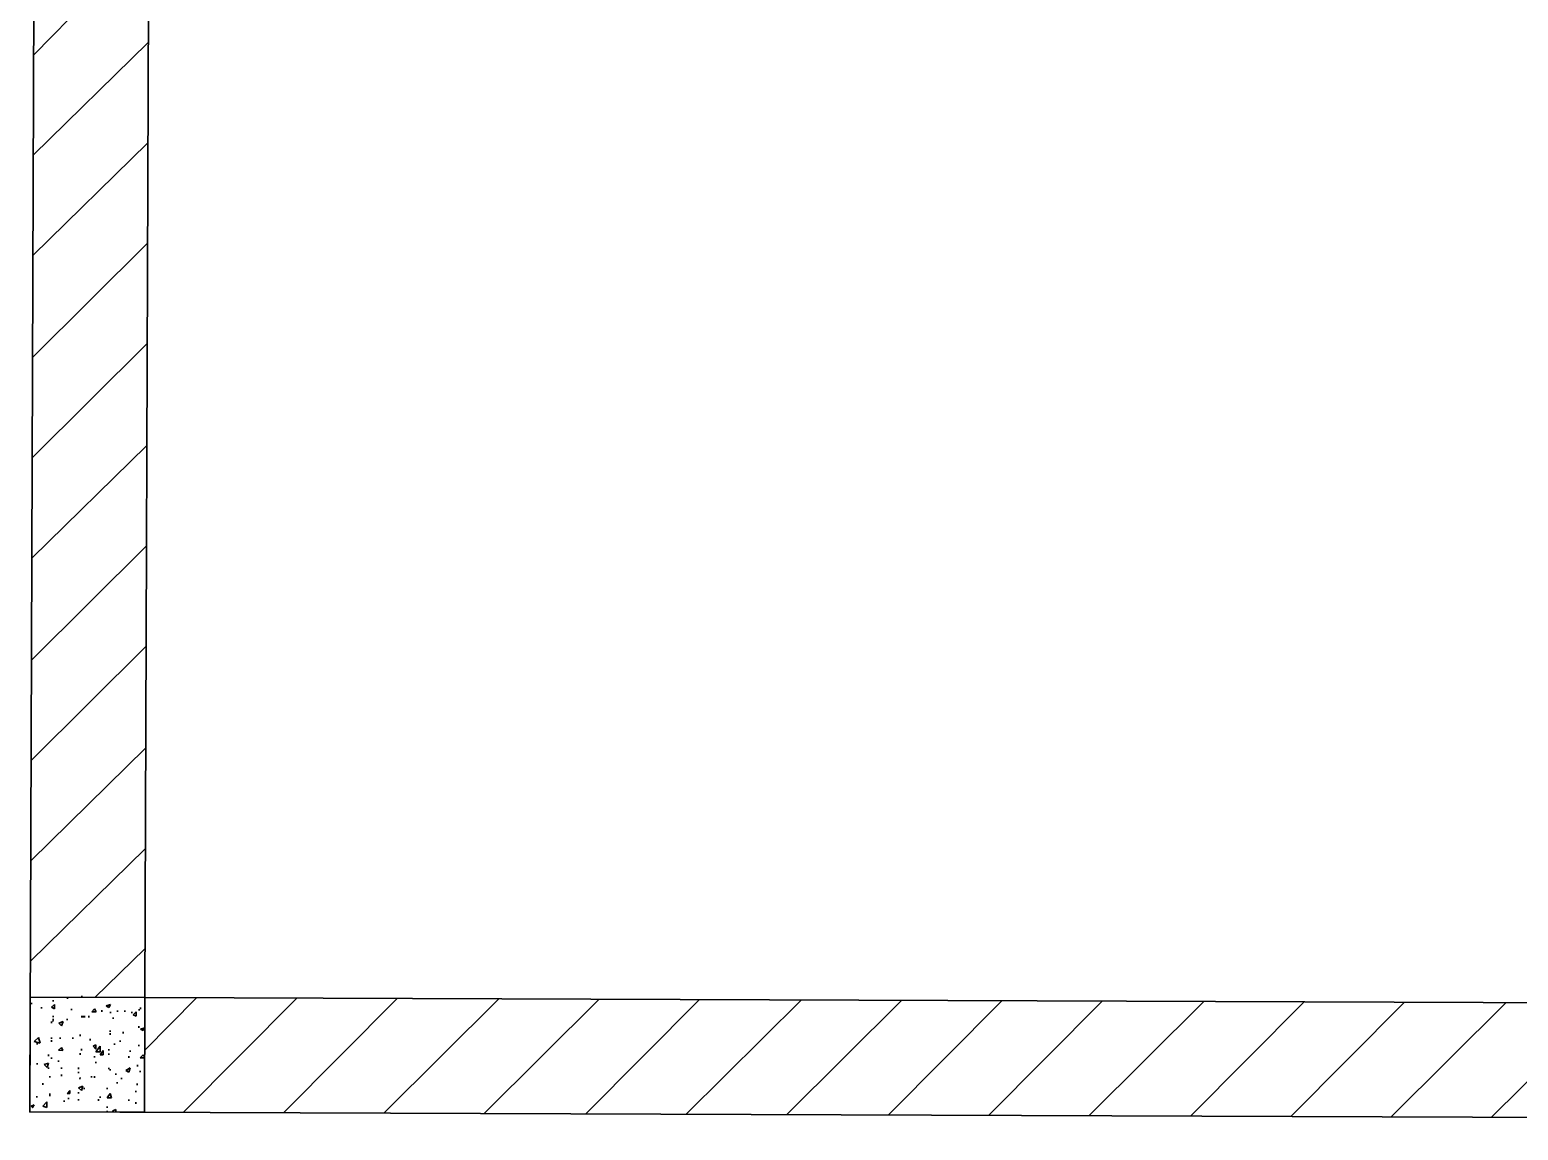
# Model space of a CAD drawing. Header units: millimetres. Extents: x -125 to 146, y -26 to 163.
# Drawn here: x -93.02 to -49, y 19.2 to 51.73 of the extents above; entities that cross this region are included whole.
import ezdxf

# ---------------------------------------------------------------- set-up
doc = ezdxf.new("R2010")
doc.units = ezdxf.units.MM
doc.header["$MEASUREMENT"] = 0
doc.layers.get('0').update_dxf_attribs({"color": 255, "linetype": 'CONTINUOUS'})

msp = doc.modelspace()

# ---------------------------------------------------------------- linework, layer by layer
at = {"color": 7, "linetype": 'Continuous', "lineweight": 30, "true_color": 0x000007}
for p, q in [((-92.905, 50.988), (-91.291, 52.635)), ((-92.916, 48.019), (-89.515, 51.356)), ((-92.927, 45.053), (-89.526, 48.39)), ((-92.938, 42.042), (-89.537, 45.421)), ((-92.949, 39.073), (-89.547, 42.453)), ((-92.96, 36.105), (-89.559, 39.442)), ((-92.971, 33.094), (-89.57, 36.473)), ((-92.982, 30.125), (-89.581, 33.505)), ((-92.993, 27.157), (-89.592, 30.496)), ((-93.004, 24.191), (-89.603, 27.528)), ((-91.101, 23.123), (-89.614, 24.559)), ((-89.625, 21.548), (-88.092, 23.112)), ((-88.486, 19.721), (-85.126, 23.101)), ((-85.52, 19.71), (-82.158, 23.09)), ((-82.554, 19.699), (-79.15, 23.079)), ((-79.585, 19.688), (-76.184, 23.068)), ((-76.577, 19.677), (-73.215, 23.057)), ((-73.611, 19.666), (-70.207, 23.045)), ((-70.643, 19.655), (-67.241, 23.035)), ((-67.634, 19.644), (-64.272, 23.024)), ((-64.668, 19.633), (-61.306, 23.013)), ((-61.7, 19.622), (-58.298, 23.001)), ((-58.691, 19.611), (-55.329, 22.99)), ((-55.723, 19.6), (-52.363, 22.98)), ((-52.757, 19.589), (-49.355, 22.968)), ((-49.791, 19.578), (-46.386, 22.957))]:
    msp.add_line(p, q, dxfattribs=at)
at = {"color": 1, "linetype": 'Continuous', "lineweight": 30, "true_color": 0x000001}
for p, q in [((-92.967, 22.918), (-92.967, 22.96)), ((-92.374, 22.831), (-92.289, 22.915)), ((-92.331, 23), (-92.331, 23.043)), ((-92.29, 22.788), (-92.289, 22.915)), ((-91.908, 23.083), (-91.908, 23.126)), ((-91.484, 23.124), (-91.484, 23.167)), ((-90.763, 22.868), (-90.636, 22.909)), ((-90.678, 22.825), (-90.636, 22.909)), ((-92.671, 22.79), (-92.671, 22.832)), ((-92.374, 22.831), (-92.29, 22.788)), ((-92.334, 22.408), (-92.333, 22.45)), ((-92.333, 22.535), (-92.333, 22.577)), ((-92.333, 22.45), (-92.333, 22.492)), ((-91.91, 22.448), (-91.91, 22.491)), ((-91.782, 22.744), (-91.782, 22.787)), ((-91.486, 22.532), (-91.486, 22.574)), ((-91.444, 22.531), (-91.444, 22.574)), ((-91.402, 22.531), (-91.402, 22.574)), ((-91.272, 22.531), (-91.272, 22.573)), ((-91.187, 22.7), (-91.102, 22.784)), ((-91.187, 22.7), (-91.06, 22.699)), ((-91.06, 22.699), (-91.102, 22.784)), ((-90.891, 22.699), (-90.89, 22.741)), ((-90.763, 22.868), (-90.678, 22.825)), ((-90.637, 22.655), (-90.637, 22.698)), ((-90.553, 22.486), (-90.553, 22.528)), ((-90.425, 22.697), (-90.425, 22.739)), ((-90.213, 22.696), (-90.213, 22.738)), ((-90.002, 22.653), (-90.002, 22.695)), ((-89.96, 22.611), (-89.875, 22.695)), ((-89.96, 22.611), (-89.875, 22.568)), ((-89.875, 22.568), (-89.875, 22.695)), ((-89.79, 22.737), (-89.79, 22.779)), ((-89.747, 22.779), (-89.747, 22.821)), ((-92.376, 22.365), (-92.376, 22.408)), ((-92.164, 22.365), (-92.037, 22.407)), ((-92.164, 22.365), (-92.08, 22.277)), ((-92.08, 22.277), (-92.037, 22.407)), ((-91.531, 21.979), (-91.531, 22.021)), ((-90.639, 22.102), (-90.639, 22.145)), ((-90.639, 22.018), (-90.639, 22.06)), ((-90.258, 22.059), (-90.258, 22.101)), ((-89.792, 22.226), (-89.791, 22.269)), ((-89.749, 22.184), (-89.622, 22.226)), ((-89.749, 22.184), (-89.665, 22.141)), ((-89.665, 22.141), (-89.622, 22.226)), ((-92.886, 21.814), (-92.759, 21.941)), ((-92.886, 21.814), (-92.717, 21.771)), ((-92.802, 21.729), (-92.802, 21.772)), ((-92.717, 21.771), (-92.759, 21.941)), ((-92.378, 21.897), (-92.378, 21.939)), ((-92.378, 21.812), (-92.378, 21.855)), ((-92.167, 21.558), (-92.082, 21.642)), ((-92.124, 21.896), (-92.124, 21.939)), ((-92.04, 21.557), (-92.082, 21.642)), ((-91.743, 21.895), (-91.743, 21.937)), ((-91.49, 21.555), (-91.49, 21.598)), ((-91.232, 21.851), (-91.232, 21.893)), ((-91.148, 21.681), (-91.064, 21.723)), ((-91.148, 21.681), (-91.064, 21.596)), ((-91.064, 21.596), (-91.064, 21.723)), ((-91.064, 21.511), (-90.937, 21.68)), ((-90.937, 21.511), (-90.937, 21.68)), ((-90.683, 21.552), (-90.683, 21.595)), ((-90.513, 21.721), (-90.513, 21.763)), ((-90.344, 21.805), (-90.343, 21.847)), ((-89.794, 21.676), (-89.794, 21.718)), ((-92.804, 21.137), (-92.804, 21.179)), ((-92.592, 21.136), (-92.465, 21.178)), ((-92.592, 21.136), (-92.508, 21.051)), ((-92.508, 21.051), (-92.465, 21.178)), ((-92.464, 21.389), (-92.464, 21.432)), ((-92.38, 21.305), (-92.38, 21.347)), ((-92.169, 21.219), (-92.169, 21.261)), ((-92.167, 21.558), (-92.04, 21.557)), ((-91.533, 21.428), (-91.533, 21.471)), ((-91.107, 21.342), (-91.107, 21.384)), ((-91.066, 21.173), (-91.065, 21.215)), ((-91.064, 21.511), (-90.937, 21.511)), ((-90.938, 21.426), (-90.852, 21.553)), ((-90.938, 21.426), (-90.853, 21.426)), ((-90.853, 21.426), (-90.852, 21.553)), ((-90.684, 21.425), (-90.683, 21.468)), ((-90.091, 21.338), (-90.091, 21.381)), ((-90.048, 21.508), (-90.048, 21.55)), ((-89.753, 21.337), (-89.668, 21.421)), ((-89.753, 21.337), (-89.626, 21.337)), ((-89.625, 21.379), (-89.668, 21.421)), ((-93.017, 20.841), (-93.017, 20.884)), ((-92.466, 21.008), (-92.466, 21.051)), ((-92.424, 20.754), (-92.424, 20.797)), ((-92.086, 20.795), (-92.085, 20.838)), ((-92.085, 21.007), (-92.085, 21.049)), ((-91.577, 21.005), (-91.577, 21.048)), ((-91.577, 20.878), (-91.577, 20.921)), ((-91.536, 20.706), (-91.535, 20.751)), ((-91.194, 20.75), (-91.194, 20.792)), ((-91.109, 20.749), (-91.109, 20.792)), ((-90.685, 21.002), (-90.685, 21.044)), ((-90.643, 20.959), (-90.643, 21.002)), ((-90.474, 20.832), (-90.474, 20.874)), ((-90.305, 20.702), (-90.305, 20.746)), ((-90.177, 20.958), (-90.05, 21.042)), ((-90.177, 20.958), (-90.093, 20.915)), ((-90.093, 20.915), (-90.05, 21.042)), ((-89.838, 21.083), (-89.838, 21.126)), ((-89.754, 20.914), (-89.754, 20.956)), ((-92.637, 20.541), (-92.637, 20.583)), ((-92.426, 20.244), (-92.426, 20.286)), ((-91.918, 20.284), (-91.833, 20.368)), ((-91.918, 20.284), (-91.833, 20.284)), ((-91.833, 20.284), (-91.833, 20.368)), ((-91.579, 20.452), (-91.452, 20.494)), ((-91.579, 20.452), (-91.494, 20.367)), ((-91.579, 20.283), (-91.579, 20.325)), ((-91.494, 20.367), (-91.452, 20.494)), ((-91.41, 20.409), (-91.41, 20.452)), ((-90.731, 20.153), (-90.646, 20.279)), ((-90.73, 20.407), (-90.73, 20.449)), ((-90.604, 20.152), (-90.646, 20.279)), ((-90.433, 20.575), (-90.433, 20.617)), ((-89.883, 20.319), (-89.883, 20.361)), ((-89.84, 20.53), (-89.84, 20.573)), ((-92.978, 19.907), (-92.893, 19.949)), ((-92.808, 20.16), (-92.807, 20.203)), ((-92.639, 19.906), (-92.512, 20.032)), ((-92.639, 19.906), (-92.512, 19.863)), ((-92.512, 19.863), (-92.512, 20.032)), ((-92.426, 20.201), (-92.426, 20.244)), ((-92.004, 20.03), (-92.004, 20.073)), ((-91.876, 20.115), (-91.876, 20.157)), ((-91.58, 20.071), (-91.58, 20.114)), ((-90.985, 20.069), (-90.985, 20.111)), ((-90.942, 20.154), (-90.942, 20.196)), ((-90.732, 19.856), (-90.732, 19.899)), ((-90.731, 20.153), (-90.604, 20.152)), ((-90.563, 19.771), (-90.478, 19.813)), ((-90.478, 19.728), (-90.478, 19.813)), ((-90.096, 20.066), (-90.096, 20.108)), ((-89.885, 19.98), (-89.884, 20.023)), ((-90.732, 19.729), (-90.732, 19.772)), ((-90.732, 19.729), (-90.732, 19.772)), ((-90.563, 19.771), (-90.563, 19.729))]:
    msp.add_line(p, q, dxfattribs=at)
at = {"color": 7, "linetype": 'Continuous', "lineweight": 30, "true_color": 0x000007}
msp.add_lwpolyline([(-92.899, 52.641), (-93.021, 19.738), (53.626, 19.196), (53.748, 52.099), (50.356, 52.111), (50.247, 22.6), (-89.619, 23.117), (-89.51, 52.629)], close=True, dxfattribs=at)
at = {"color": 1, "linetype": 'Continuous', "lineweight": 30, "true_color": 0x000001}
msp.add_lwpolyline([(-93.021, 19.738), (-89.632, 19.725), (-89.619, 23.117), (-93.008, 23.13)], close=True, dxfattribs=at)
msp.add_lwpolyline([(-92.978, 19.907), (-92.936, 19.865), (-92.893, 19.949)], dxfattribs=at)

doc.saveas('drawing.dxf')
